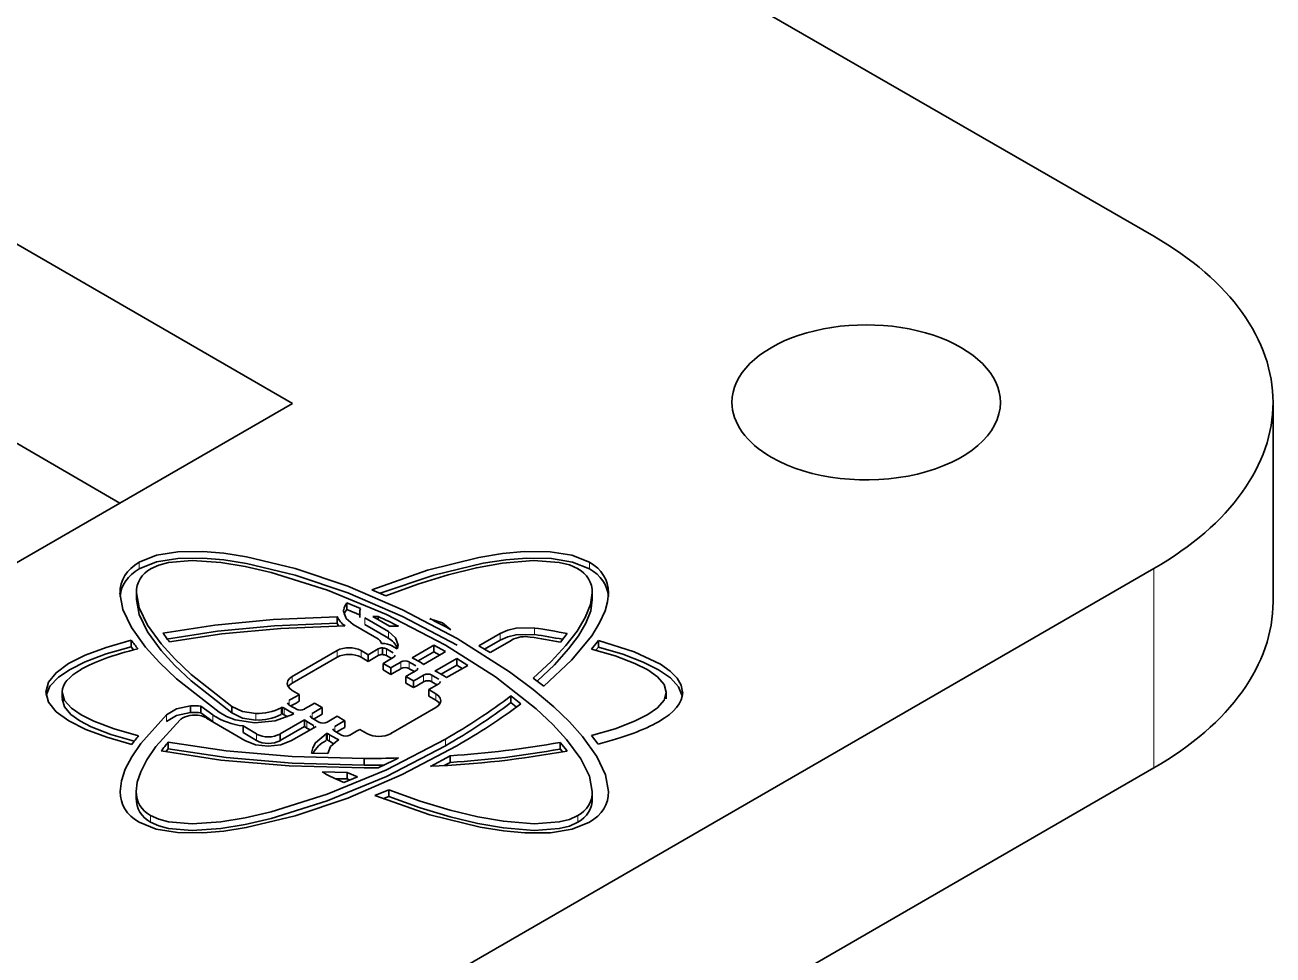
# Model space of a CAD drawing. Extents: x 241 to 1434, y 190 to 710.
# Drawn here: x 1038.46 to 1053.8, y 691.63 to 703.06 of the extents above; entities that cross this region are included whole.
import ezdxf

# ---------------------------------------------------------------- set-up
doc = ezdxf.new("R2010")
doc.units = 0

msp = doc.modelspace()

# ---------------------------------------------------------------- linework, layer by layer
at = {"color": 7, "lineweight": 35, "ltscale": 0.427424}
msp.add_line((1052.332, 700.464), (1037.526, 709.013), dxfattribs=at)
msp.add_line((1052.332, 700.464), (1037.526, 709.013), dxfattribs=at)
at = {"color": 7, "lineweight": 35, "ltscale": 0.224537}
msp.add_line((1041.747, 698.411), (1033.969, 702.901), dxfattribs=at)
msp.add_line((1041.747, 698.411), (1033.969, 702.901), dxfattribs=at)
at = {"color": 7, "lineweight": 35, "ltscale": 0.1633}
msp.add_line((1039.626, 697.186), (1033.969, 700.452), dxfattribs=at)
msp.add_line((1039.626, 697.186), (1033.969, 700.452), dxfattribs=at)
at = {"color": 7, "lineweight": 35}
for p, q in [((866.133, 597.02), (1041.747, 698.411)), ((866.133, 597.02), (1041.747, 698.411)), ((1052.332, 696.382), (851.253, 580.288)), ((1052.332, 696.382), (851.253, 580.288)), ((1052.332, 693.932), (851.253, 577.839)), ((1052.332, 693.932), (851.253, 577.839))]:
    msp.add_line(p, q, dxfattribs=at)
at = {"color": 7, "lineweight": 35, "ltscale": 0.061238}
msp.add_line((1053.797, 695.973), (1053.797, 698.423), dxfattribs=at)
msp.add_line((1053.797, 695.973), (1053.797, 698.423), dxfattribs=at)
at = {"color": 7, "lineweight": 13, "ltscale": 0.002042}
for p, q in [((1039.862, 696.459), (1039.862, 696.378)), ((1039.862, 696.459), (1039.862, 696.378)), ((1045.395, 696.459), (1045.395, 696.378)), ((1045.395, 696.459), (1045.395, 696.378)), ((1042.634, 695.775), (1042.634, 695.693)), ((1042.634, 695.775), (1042.634, 695.693)), ((1042.924, 695.607), (1042.924, 695.526)), ((1042.924, 695.607), (1042.924, 695.526)), ((1044.72, 695.651), (1044.72, 695.57)), ((1044.72, 695.651), (1044.72, 695.57)), ((1044.3, 695.584), (1044.3, 695.503)), ((1044.3, 695.584), (1044.3, 695.503)), ((1042.801, 695.394), (1042.801, 695.312)), ((1042.801, 695.394), (1042.801, 695.312)), ((1042.902, 695.394), (1042.902, 695.312)), ((1042.902, 695.394), (1042.902, 695.312)), ((1043.079, 695.233), (1043.079, 695.151)), ((1043.079, 695.233), (1043.079, 695.151)), ((1043.181, 695.233), (1043.181, 695.151)), ((1043.181, 695.233), (1043.181, 695.151)), ((1041.743, 695.055), (1041.743, 694.974)), ((1041.743, 695.055), (1041.743, 694.974)), ((1043.358, 695.072), (1043.358, 694.99)), ((1043.358, 695.072), (1043.358, 694.99)), ((1043.46, 695.072), (1043.46, 694.99)), ((1043.46, 695.072), (1043.46, 694.99)), ((1043.507, 694.844), (1043.507, 694.763)), ((1043.507, 694.844), (1043.507, 694.763)), ((1041.294, 694.602), (1041.294, 694.52)), ((1041.294, 694.602), (1041.294, 694.52)), ((1041.606, 694.671), (1041.606, 694.589)), ((1041.606, 694.671), (1041.606, 694.589)), ((1041.921, 694.503), (1041.921, 694.422)), ((1041.921, 694.503), (1041.921, 694.422)), ((1041.303, 694.35), (1041.303, 694.268)), ((1041.303, 694.35), (1041.303, 694.268)), ((1042.158, 694.35), (1042.158, 694.268)), ((1042.158, 694.35), (1042.158, 694.268)), ((1042.199, 694.34), (1042.199, 694.259)), ((1042.199, 694.34), (1042.199, 694.259)), ((1040.001, 693.347), (1040.001, 693.266)), ((1040.001, 693.347), (1040.001, 693.266))]:
    msp.add_line(p, q, dxfattribs=at)
at = {"color": 7, "lineweight": 13, "ltscale": 0.061238}
msp.add_line((1052.332, 693.932), (1052.332, 696.382), dxfattribs=at)
msp.add_line((1052.332, 693.932), (1052.332, 696.382), dxfattribs=at)
at = {"color": 7, "lineweight": 35, "ltscale": 0.002042}
for p, q in [((1039.828, 696.083), (1039.828, 696.001)), ((1039.828, 696.083), (1039.828, 696.001)), ((1045.431, 696.082), (1045.431, 696.001)), ((1045.431, 696.082), (1045.431, 696.001)), ((1042.295, 695.79), (1042.295, 695.709)), ((1042.295, 695.79), (1042.295, 695.709)), ((1042.574, 695.86), (1042.574, 695.778)), ((1042.574, 695.86), (1042.574, 695.778)), ((1039.764, 695.502), (1039.764, 695.42)), ((1039.764, 695.502), (1039.764, 695.42)), ((1043.485, 695.442), (1043.485, 695.36)), ((1043.485, 695.442), (1043.485, 695.36)), ((1045.506, 695.496), (1045.506, 695.415)), ((1045.506, 695.496), (1045.506, 695.415)), ((1042.677, 695.323), (1042.677, 695.241)), ((1042.677, 695.323), (1042.677, 695.241)), ((1042.862, 695.216), (1042.862, 695.135)), ((1042.862, 695.216), (1042.862, 695.135)), ((1042.956, 695.162), (1042.956, 695.08)), ((1042.956, 695.162), (1042.956, 695.08)), ((1043.764, 695.277), (1043.764, 695.195)), ((1043.764, 695.277), (1043.764, 695.195)), ((1043.141, 695.055), (1043.141, 694.974)), ((1043.141, 695.055), (1043.141, 694.974)), ((1043.235, 695.001), (1043.235, 694.919)), ((1043.235, 695.001), (1043.235, 694.919)), ((1038.917, 694.868), (1038.917, 694.786)), ((1038.917, 694.868), (1038.917, 694.786)), ((1041.83, 694.834), (1041.83, 694.752)), ((1041.83, 694.834), (1041.83, 694.752)), ((1043.42, 694.894), (1043.42, 694.813)), ((1043.42, 694.894), (1043.42, 694.813)), ((1046.34, 694.861), (1046.34, 694.78)), ((1046.34, 694.861), (1046.34, 694.78)), ((1040.494, 694.694), (1040.494, 694.612)), ((1040.494, 694.694), (1040.494, 694.612)), ((1040.999, 694.688), (1040.999, 694.607)), ((1040.999, 694.688), (1040.999, 694.607)), ((1041.62, 694.679), (1041.62, 694.597)), ((1041.62, 694.679), (1041.62, 694.597)), ((1044.43, 694.817), (1044.43, 694.735)), ((1044.43, 694.817), (1044.43, 694.735)), ((1041.895, 694.522), (1041.895, 694.441)), ((1041.895, 694.522), (1041.895, 694.441)), ((1041.138, 694.447), (1041.138, 694.365)), ((1041.138, 694.447), (1041.138, 694.365)), ((1042.388, 694.512), (1042.388, 694.43)), ((1042.388, 694.512), (1042.388, 694.43)), ((1040.219, 694.248), (1040.219, 694.167)), ((1040.219, 694.248), (1040.219, 694.167)), ((1041.595, 694.349), (1041.595, 694.267)), ((1041.595, 694.349), (1041.595, 694.267)), ((1042.174, 694.359), (1042.174, 694.277)), ((1042.174, 694.359), (1042.174, 694.277)), ((1042.419, 693.877), (1042.419, 693.796)), ((1042.419, 693.877), (1042.419, 693.796)), ((1039.825, 693.644), (1039.825, 693.563)), ((1039.825, 693.644), (1039.825, 693.563)), ((1042.931, 693.663), (1042.931, 693.581)), ((1042.931, 693.663), (1042.931, 693.581)), ((1045.431, 693.642), (1045.431, 693.56)), ((1045.431, 693.642), (1045.431, 693.56))]:
    msp.add_line(p, q, dxfattribs=at)
at = {"color": 7, "lineweight": 35, "ltscale": 0.004695}
for p, q in [((1042.721, 696.12), (1042.895, 696.048)), ((1042.721, 696.12), (1042.895, 696.048)), ((1042.931, 693.663), (1042.757, 693.592)), ((1042.931, 693.663), (1042.757, 693.592))]:
    msp.add_line(p, q, dxfattribs=at)
at = {"color": 7, "lineweight": 35, "ltscale": 0.004508}
msp.add_line((1042.582, 695.891), (1042.415, 695.96), dxfattribs=at)
msp.add_line((1042.582, 695.891), (1042.415, 695.96), dxfattribs=at)
at = {"color": 7, "lineweight": 35, "ltscale": 0.00204}
for p, q in [((1042.415, 695.96), (1042.415, 695.878)), ((1042.415, 695.96), (1042.415, 695.878)), ((1042.851, 695.407), (1042.851, 695.325)), ((1042.851, 695.407), (1042.851, 695.325)), ((1040.621, 694.692), (1040.621, 694.61)), ((1040.621, 694.692), (1040.621, 694.61)), ((1042.109, 694.673), (1042.109, 694.591)), ((1042.109, 694.673), (1042.109, 694.591)), ((1045.035, 694.246), (1045.035, 694.165)), ((1045.035, 694.246), (1045.035, 694.165)), ((1043.684, 694.081), (1043.684, 693.999)), ((1043.684, 694.081), (1043.684, 693.999)), ((1042.627, 694.048), (1042.627, 693.966)), ((1042.627, 694.048), (1042.627, 693.966))]:
    msp.add_line(p, q, dxfattribs=at)
at = {"color": 7, "lineweight": 35, "ltscale": 0.000443556}
msp.add_line((1042.375, 695.876), (1042.374, 695.858), dxfattribs=at)
msp.add_line((1042.375, 695.876), (1042.374, 695.858), dxfattribs=at)
at = {"color": 7, "lineweight": 35, "ltscale": 0.004509}
msp.add_line((1042.582, 695.809), (1042.415, 695.878), dxfattribs=at)
msp.add_line((1042.582, 695.809), (1042.415, 695.878), dxfattribs=at)
at = {"color": 7, "lineweight": 35, "ltscale": 0.000190954}
msp.add_line((1042.574, 695.86), (1042.574, 695.868), dxfattribs=at)
msp.add_line((1042.574, 695.86), (1042.574, 695.868), dxfattribs=at)
at = {"color": 7, "lineweight": 35, "ltscale": 0.008362}
for p, q in [((1042.924, 695.607), (1042.634, 695.775)), ((1042.924, 695.607), (1042.634, 695.775)), ((1042.493, 695.693), (1042.782, 695.526)), ((1042.493, 695.693), (1042.782, 695.526)), ((1042.924, 695.526), (1042.634, 695.693)), ((1042.924, 695.526), (1042.634, 695.693))]:
    msp.add_line(p, q, dxfattribs=at)
at = {"color": 7, "lineweight": 35, "ltscale": 0.001673}
msp.add_line((1042.801, 695.791), (1042.734, 695.792), dxfattribs=at)
msp.add_line((1042.801, 695.791), (1042.734, 695.792), dxfattribs=at)
at = {"color": 7, "lineweight": 35, "ltscale": 0.005906}
msp.add_line((1042.734, 695.792), (1042.938, 695.674), dxfattribs=at)
msp.add_line((1042.734, 695.792), (1042.938, 695.674), dxfattribs=at)
at = {"color": 7, "lineweight": 35, "ltscale": 0.000941467}
msp.add_line((1042.801, 695.791), (1042.801, 695.754), dxfattribs=at)
msp.add_line((1042.801, 695.791), (1042.801, 695.754), dxfattribs=at)
at = {"color": 7, "lineweight": 35, "ltscale": 0.00095161}
msp.add_line((1042.313, 695.675), (1042.295, 695.709), dxfattribs=at)
msp.add_line((1042.313, 695.675), (1042.295, 695.709), dxfattribs=at)
at = {"color": 7, "lineweight": 35, "ltscale": 0.002805}
msp.add_line((1042.938, 695.674), (1043.05, 695.672), dxfattribs=at)
msp.add_line((1042.938, 695.674), (1043.05, 695.672), dxfattribs=at)
at = {"color": 7, "lineweight": 35, "ltscale": 0.000271606}
msp.add_line((1042.84, 695.461), (1042.851, 695.461), dxfattribs=at)
msp.add_line((1042.84, 695.461), (1042.851, 695.461), dxfattribs=at)
at = {"color": 7, "lineweight": 35, "ltscale": 0.000707595}
for p, q in [((1043.485, 695.442), (1043.461, 695.426)), ((1043.485, 695.442), (1043.461, 695.426)), ((1043.485, 695.36), (1043.461, 695.345)), ((1043.485, 695.36), (1043.461, 695.345)), ((1043.603, 695.345), (1043.626, 695.361)), ((1043.603, 695.345), (1043.626, 695.361))]:
    msp.add_line(p, q, dxfattribs=at)
at = {"color": 7, "lineweight": 35, "ltscale": 0.004077}
msp.add_line((1043.626, 695.361), (1043.485, 695.442), dxfattribs=at)
msp.add_line((1043.626, 695.361), (1043.485, 695.442), dxfattribs=at)
at = {"color": 7, "lineweight": 35, "ltscale": 0.007577}
msp.add_line((1044.3, 695.584), (1044.037, 695.433), dxfattribs=at)
msp.add_line((1044.3, 695.584), (1044.037, 695.433), dxfattribs=at)
at = {"color": 7, "lineweight": 35, "ltscale": 0.005589}
msp.add_line((1044.3, 695.503), (1044.106, 695.391), dxfattribs=at)
msp.add_line((1044.3, 695.503), (1044.106, 695.391), dxfattribs=at)
at = {"color": 7, "lineweight": 35, "ltscale": 0.007683}
msp.add_line((1044.175, 695.349), (1044.441, 695.503), dxfattribs=at)
msp.add_line((1044.175, 695.349), (1044.441, 695.503), dxfattribs=at)
at = {"color": 7, "lineweight": 35, "ltscale": 0.003341}
for p, q in [((1045.038, 695.478), (1045.122, 695.582)), ((1045.038, 695.478), (1045.122, 695.582)), ((1045.419, 694.33), (1045.502, 694.225)), ((1045.419, 694.33), (1045.502, 694.225))]:
    msp.add_line(p, q, dxfattribs=at)
at = {"color": 7, "lineweight": 35, "ltscale": 0.003343}
msp.add_line((1045.506, 695.496), (1045.422, 695.392), dxfattribs=at)
msp.add_line((1045.506, 695.496), (1045.422, 695.392), dxfattribs=at)
at = {"color": 7, "lineweight": 35, "ltscale": 0.001206}
msp.add_line((1039.793, 695.381), (1039.764, 695.42), dxfattribs=at)
msp.add_line((1039.793, 695.381), (1039.764, 695.42), dxfattribs=at)
at = {"color": 7, "lineweight": 35, "ltscale": 0.015889}
for p, q in [((1042.294, 695.373), (1041.743, 695.055)), ((1042.294, 695.373), (1041.743, 695.055)), ((1042.294, 695.292), (1041.743, 694.974)), ((1042.294, 695.292), (1041.743, 694.974)), ((1042.956, 694.355), (1043.507, 694.673)), ((1042.956, 694.355), (1043.507, 694.673))]:
    msp.add_line(p, q, dxfattribs=at)
at = {"color": 7, "lineweight": 13, "ltscale": 0.00204}
for p, q in [((1042.294, 695.373), (1042.294, 695.292)), ((1042.294, 695.373), (1042.294, 695.292)), ((1042.591, 695.373), (1042.591, 695.292)), ((1042.591, 695.373), (1042.591, 695.292)), ((1040.197, 694.583), (1040.197, 694.501)), ((1040.197, 694.583), (1040.197, 694.501)), ((1040.769, 694.583), (1040.769, 694.501)), ((1040.769, 694.583), (1040.769, 694.501)), ((1041.642, 694.664), (1041.642, 694.583)), ((1041.642, 694.664), (1041.642, 694.583)), ((1043.626, 694.286), (1043.626, 694.204)), ((1043.626, 694.286), (1043.626, 694.204)), ((1045.254, 693.346), (1045.254, 693.265)), ((1045.254, 693.346), (1045.254, 693.265))]:
    msp.add_line(p, q, dxfattribs=at)
at = {"color": 7, "lineweight": 35, "ltscale": 0.002509}
for p, q in [((1042.677, 695.323), (1042.591, 695.373)), ((1042.677, 695.323), (1042.591, 695.373)), ((1041.743, 694.884), (1041.83, 694.834)), ((1041.743, 694.884), (1041.83, 694.834)), ((1043.507, 694.844), (1043.42, 694.894)), ((1043.507, 694.844), (1043.42, 694.894)), ((1043.507, 694.763), (1043.42, 694.813)), ((1043.507, 694.763), (1043.42, 694.813)), ((1042.573, 694.405), (1042.659, 694.355)), ((1042.573, 694.405), (1042.659, 694.355))]:
    msp.add_line(p, q, dxfattribs=at)
at = {"color": 7, "lineweight": 35, "ltscale": 0.00251}
msp.add_line((1042.677, 695.241), (1042.591, 695.292), dxfattribs=at)
msp.add_line((1042.677, 695.241), (1042.591, 695.292), dxfattribs=at)
at = {"color": 7, "lineweight": 35, "ltscale": 0.001149}
for p, q in [((1042.717, 695.346), (1042.677, 695.323)), ((1042.717, 695.346), (1042.677, 695.323)), ((1042.717, 695.264), (1042.677, 695.241)), ((1042.717, 695.264), (1042.677, 695.241)), ((1042.862, 695.216), (1042.902, 695.239)), ((1042.862, 695.216), (1042.902, 695.239)), ((1042.996, 695.103), (1042.956, 695.08)), ((1042.996, 695.103), (1042.956, 695.08)), ((1043.275, 695.024), (1043.235, 695.001)), ((1043.275, 695.024), (1043.235, 695.001)), ((1041.83, 694.834), (1041.79, 694.811)), ((1041.83, 694.834), (1041.79, 694.811)), ((1043.275, 694.942), (1043.235, 694.919)), ((1043.275, 694.942), (1043.235, 694.919)), ((1043.42, 694.894), (1043.46, 694.917)), ((1043.42, 694.894), (1043.46, 694.917)), ((1041.83, 694.752), (1041.79, 694.729)), ((1041.83, 694.752), (1041.79, 694.729)), ((1041.975, 694.704), (1042.015, 694.727)), ((1041.975, 694.704), (1042.015, 694.727)), ((1042.109, 694.673), (1042.069, 694.65)), ((1042.109, 694.673), (1042.069, 694.65)), ((1042.109, 694.591), (1042.069, 694.568)), ((1042.109, 694.591), (1042.069, 694.568)), ((1042.254, 694.543), (1042.294, 694.566)), ((1042.254, 694.543), (1042.294, 694.566))]:
    msp.add_line(p, q, dxfattribs=at)
at = {"color": 7, "lineweight": 35, "ltscale": 0.002404}
for p, q in [((1042.801, 695.394), (1042.717, 695.346)), ((1042.801, 695.394), (1042.717, 695.346)), ((1042.801, 695.312), (1042.717, 695.264)), ((1042.801, 695.312), (1042.717, 695.264)), ((1042.902, 695.239), (1042.985, 695.287)), ((1042.902, 695.239), (1042.985, 695.287)), ((1043.248, 695.27), (1043.331, 695.222)), ((1043.248, 695.27), (1043.331, 695.222)), ((1043.53, 695.109), (1043.614, 695.061)), ((1043.53, 695.109), (1043.614, 695.061)), ((1041.79, 694.811), (1041.707, 694.763)), ((1041.79, 694.811), (1041.707, 694.763)), ((1041.892, 694.656), (1041.975, 694.704)), ((1041.892, 694.656), (1041.975, 694.704)), ((1041.725, 694.616), (1041.642, 694.664)), ((1041.725, 694.616), (1041.642, 694.664)), ((1042.004, 694.455), (1041.921, 694.503)), ((1042.004, 694.455), (1041.921, 694.503)), ((1042.348, 694.489), (1042.265, 694.441)), ((1042.348, 694.489), (1042.265, 694.441)), ((1042.449, 694.334), (1042.533, 694.382)), ((1042.449, 694.334), (1042.533, 694.382)), ((1042.283, 694.292), (1042.199, 694.34)), ((1042.283, 694.292), (1042.199, 694.34))]:
    msp.add_line(p, q, dxfattribs=at)
at = {"color": 7, "lineweight": 35, "ltscale": 0.001202}
for p, q in [((1042.944, 695.37), (1042.902, 695.394)), ((1042.944, 695.37), (1042.902, 695.394)), ((1042.944, 695.288), (1042.902, 695.312)), ((1042.944, 695.288), (1042.902, 695.312)), ((1042.985, 695.346), (1042.944, 695.37)), ((1042.985, 695.346), (1042.944, 695.37)), ((1043.222, 695.209), (1043.181, 695.233)), ((1043.222, 695.209), (1043.181, 695.233)), ((1043.222, 695.127), (1043.181, 695.151)), ((1043.222, 695.127), (1043.181, 695.151)), ((1043.264, 695.185), (1043.222, 695.209)), ((1043.264, 695.185), (1043.222, 695.209)), ((1043.501, 695.048), (1043.46, 695.072)), ((1043.501, 695.048), (1043.46, 695.072)), ((1043.501, 694.966), (1043.46, 694.99)), ((1043.501, 694.966), (1043.46, 694.99)), ((1041.707, 694.704), (1041.749, 694.68)), ((1041.707, 694.704), (1041.749, 694.68)), ((1041.749, 694.68), (1041.79, 694.656)), ((1041.749, 694.68), (1041.79, 694.656)), ((1041.986, 694.543), (1042.027, 694.519)), ((1041.986, 694.543), (1042.027, 694.519)), ((1042.027, 694.519), (1042.069, 694.495)), ((1042.027, 694.519), (1042.069, 694.495)), ((1042.265, 694.382), (1042.306, 694.358)), ((1042.265, 694.382), (1042.306, 694.358)), ((1042.306, 694.358), (1042.348, 694.334)), ((1042.306, 694.358), (1042.348, 694.334))]:
    msp.add_line(p, q, dxfattribs=at)
at = {"color": 7, "lineweight": 35, "ltscale": 0.000624196}
msp.add_line((1042.965, 695.276), (1042.944, 695.288), dxfattribs=at)
msp.add_line((1042.965, 695.276), (1042.944, 695.288), dxfattribs=at)
at = {"color": 7, "lineweight": 35, "ltscale": 0.001881}
msp.add_line((1042.969, 695.433), (1043.034, 695.395), dxfattribs=at)
msp.add_line((1042.969, 695.433), (1043.034, 695.395), dxfattribs=at)
at = {"color": 7, "lineweight": 35, "ltscale": 0.007108}
for p, q in [((1043.461, 695.426), (1043.215, 695.284)), ((1043.461, 695.426), (1043.215, 695.284)), ((1043.356, 695.203), (1043.603, 695.345)), ((1043.356, 695.203), (1043.603, 695.345))]:
    msp.add_line(p, q, dxfattribs=at)
at = {"color": 7, "lineweight": 35, "ltscale": 0.004962}
msp.add_line((1043.461, 695.345), (1043.29, 695.246), dxfattribs=at)
msp.add_line((1043.461, 695.345), (1043.29, 695.246), dxfattribs=at)
at = {"color": 7, "lineweight": 35, "ltscale": 0.002089}
msp.add_line((1043.557, 695.319), (1043.485, 695.36), dxfattribs=at)
msp.add_line((1043.557, 695.319), (1043.485, 695.36), dxfattribs=at)
at = {"color": 7, "lineweight": 35, "ltscale": 0.004025}
msp.add_line((1044.037, 695.433), (1044.175, 695.349), dxfattribs=at)
msp.add_line((1044.037, 695.433), (1044.175, 695.349), dxfattribs=at)
at = {"color": 7, "lineweight": 35, "ltscale": 0.001178}
msp.add_line((1045.506, 695.415), (1045.476, 695.378), dxfattribs=at)
msp.add_line((1045.506, 695.415), (1045.476, 695.378), dxfattribs=at)
at = {"color": 7, "lineweight": 35, "ltscale": 0.002717}
for p, q in [((1042.956, 695.162), (1042.862, 695.216)), ((1042.956, 695.162), (1042.862, 695.216)), ((1042.956, 695.08), (1042.862, 695.135)), ((1042.956, 695.08), (1042.862, 695.135)), ((1043.235, 695.001), (1043.141, 695.055)), ((1043.235, 695.001), (1043.141, 695.055)), ((1043.235, 694.919), (1043.141, 694.974)), ((1043.235, 694.919), (1043.141, 694.974)), ((1042.015, 694.727), (1042.109, 694.673)), ((1042.015, 694.727), (1042.109, 694.673))]:
    msp.add_line(p, q, dxfattribs=at)
at = {"color": 7, "lineweight": 35, "ltscale": 0.001148}
for p, q in [((1042.996, 695.185), (1042.956, 695.162)), ((1042.996, 695.185), (1042.956, 695.162)), ((1043.141, 695.055), (1043.181, 695.078)), ((1043.141, 695.055), (1043.181, 695.078))]:
    msp.add_line(p, q, dxfattribs=at)
at = {"color": 7, "lineweight": 35, "ltscale": 0.002406}
for p, q in [((1043.079, 695.233), (1042.996, 695.185)), ((1043.079, 695.233), (1042.996, 695.185)), ((1043.079, 695.151), (1042.996, 695.103)), ((1043.079, 695.151), (1042.996, 695.103)), ((1043.181, 695.078), (1043.264, 695.126)), ((1043.181, 695.078), (1043.264, 695.126)), ((1043.358, 695.072), (1043.275, 695.024)), ((1043.358, 695.072), (1043.275, 695.024)), ((1043.358, 694.99), (1043.275, 694.942)), ((1043.358, 694.99), (1043.275, 694.942)), ((1043.46, 694.917), (1043.543, 694.965)), ((1043.46, 694.917), (1043.543, 694.965))]:
    msp.add_line(p, q, dxfattribs=at)
at = {"color": 7, "lineweight": 35, "ltscale": 0.000892707}
msp.add_line((1043.215, 695.284), (1043.248, 695.27), dxfattribs=at)
msp.add_line((1043.215, 695.284), (1043.248, 695.27), dxfattribs=at)
at = {"color": 7, "lineweight": 35, "ltscale": 0.00078981}
for p, q in [((1043.331, 695.222), (1043.356, 695.203)), ((1043.331, 695.222), (1043.356, 695.203)), ((1043.614, 695.061), (1043.639, 695.042)), ((1043.614, 695.061), (1043.639, 695.042)), ((1041.921, 694.503), (1041.895, 694.522)), ((1041.921, 694.503), (1041.895, 694.522)), ((1041.921, 694.422), (1041.895, 694.441)), ((1041.921, 694.422), (1041.895, 694.441)), ((1042.199, 694.34), (1042.174, 694.359)), ((1042.199, 694.34), (1042.174, 694.359)), ((1042.199, 694.259), (1042.174, 694.277)), ((1042.199, 694.259), (1042.174, 694.277))]:
    msp.add_line(p, q, dxfattribs=at)
at = {"color": 7, "lineweight": 35, "ltscale": 0.007735}
msp.add_line((1043.764, 695.277), (1043.496, 695.122), dxfattribs=at)
msp.add_line((1043.764, 695.277), (1043.496, 695.122), dxfattribs=at)
at = {"color": 7, "lineweight": 35, "ltscale": 0.005537}
msp.add_line((1043.764, 695.195), (1043.572, 695.085), dxfattribs=at)
msp.add_line((1043.764, 695.195), (1043.572, 695.085), dxfattribs=at)
at = {"color": 7, "lineweight": 35, "ltscale": 0.007527}
msp.add_line((1043.639, 695.042), (1043.9, 695.192), dxfattribs=at)
msp.add_line((1043.639, 695.042), (1043.9, 695.192), dxfattribs=at)
at = {"color": 7, "lineweight": 35, "ltscale": 0.004003}
msp.add_line((1043.9, 695.192), (1043.764, 695.277), dxfattribs=at)
msp.add_line((1043.9, 695.192), (1043.764, 695.277), dxfattribs=at)
at = {"color": 7, "lineweight": 35, "ltscale": 0.002018}
msp.add_line((1043.833, 695.153), (1043.764, 695.195), dxfattribs=at)
msp.add_line((1043.833, 695.153), (1043.764, 695.195), dxfattribs=at)
at = {"color": 7, "lineweight": 35, "ltscale": 0.000626079}
msp.add_line((1043.244, 695.115), (1043.222, 695.127), dxfattribs=at)
msp.add_line((1043.244, 695.115), (1043.222, 695.127), dxfattribs=at)
at = {"color": 7, "lineweight": 35, "ltscale": 0.001204}
msp.add_line((1043.543, 695.024), (1043.501, 695.048), dxfattribs=at)
msp.add_line((1043.543, 695.024), (1043.501, 695.048), dxfattribs=at)
at = {"color": 7, "lineweight": 35, "ltscale": 0.004081}
msp.add_line((1044.703, 695.035), (1044.834, 694.937), dxfattribs=at)
msp.add_line((1044.703, 695.035), (1044.834, 694.937), dxfattribs=at)
at = {"color": 7, "lineweight": 35, "ltscale": 0.000151093}
msp.add_line((1038.917, 694.862), (1038.917, 694.868), dxfattribs=at)
msp.add_line((1038.917, 694.862), (1038.917, 694.868), dxfattribs=at)
at = {"color": 7, "lineweight": 35, "ltscale": 0.000626839}
msp.add_line((1043.523, 694.954), (1043.501, 694.966), dxfattribs=at)
msp.add_line((1043.523, 694.954), (1043.501, 694.966), dxfattribs=at)
at = {"color": 7, "lineweight": 35, "ltscale": 0.004602}
for p, q in [((1040.769, 694.583), (1040.621, 694.692)), ((1040.769, 694.583), (1040.621, 694.692)), ((1040.769, 694.501), (1040.621, 694.61)), ((1040.769, 694.501), (1040.621, 694.61))]:
    msp.add_line(p, q, dxfattribs=at)
at = {"color": 7, "lineweight": 35, "ltscale": 0.000419028}
msp.add_line((1041.62, 694.679), (1041.606, 694.671), dxfattribs=at)
msp.add_line((1041.62, 694.679), (1041.606, 694.671), dxfattribs=at)
at = {"color": 7, "lineweight": 35, "ltscale": 0.000655126}
msp.add_line((1041.642, 694.664), (1041.62, 694.679), dxfattribs=at)
msp.add_line((1041.642, 694.664), (1041.62, 694.679), dxfattribs=at)
at = {"color": 7, "lineweight": 13, "ltscale": 0.001463}
for p, q in [((1041.707, 694.763), (1041.707, 694.704)), ((1041.707, 694.763), (1041.707, 694.704)), ((1041.986, 694.602), (1041.986, 694.543)), ((1041.986, 694.602), (1041.986, 694.543)), ((1042.265, 694.441), (1042.265, 694.382)), ((1042.265, 694.441), (1042.265, 694.382))]:
    msp.add_line(p, q, dxfattribs=at)
at = {"color": 7, "lineweight": 35, "ltscale": 0.001825}
for p, q in [((1041.79, 694.729), (1041.727, 694.693)), ((1041.79, 694.729), (1041.727, 694.693)), ((1042.348, 694.407), (1042.285, 694.371)), ((1042.348, 694.407), (1042.285, 694.371))]:
    msp.add_line(p, q, dxfattribs=at)
at = {"color": 7, "lineweight": 35, "ltscale": 0.00392}
msp.add_line((1044.551, 694.718), (1044.43, 694.817), dxfattribs=at)
msp.add_line((1044.551, 694.718), (1044.43, 694.817), dxfattribs=at)
at = {"color": 7, "lineweight": 35, "ltscale": 0.002231}
msp.add_line((1044.499, 694.679), (1044.43, 694.735), dxfattribs=at)
msp.add_line((1044.499, 694.679), (1044.43, 694.735), dxfattribs=at)
at = {"color": 7, "lineweight": 35, "ltscale": 0.013694}
msp.add_line((1040.689, 694.545), (1041.162, 694.268), dxfattribs=at)
msp.add_line((1040.689, 694.545), (1041.162, 694.268), dxfattribs=at)
at = {"color": 7, "lineweight": 35, "ltscale": 0.008676}
for p, q in [((1041.895, 694.522), (1041.595, 694.349)), ((1041.895, 694.522), (1041.595, 694.349)), ((1041.895, 694.441), (1041.595, 694.267)), ((1041.895, 694.441), (1041.595, 694.267)), ((1041.736, 694.267), (1042.036, 694.441)), ((1041.736, 694.267), (1042.036, 694.441))]:
    msp.add_line(p, q, dxfattribs=at)
at = {"color": 7, "lineweight": 35, "ltscale": 0.000654275}
msp.add_line((1041.642, 694.583), (1041.62, 694.597), dxfattribs=at)
msp.add_line((1041.642, 694.583), (1041.62, 694.597), dxfattribs=at)
at = {"color": 7, "lineweight": 35, "ltscale": 0.001195}
msp.add_line((1041.683, 694.559), (1041.642, 694.583), dxfattribs=at)
msp.add_line((1041.683, 694.559), (1041.642, 694.583), dxfattribs=at)
at = {"color": 7, "lineweight": 35, "ltscale": 0.000524257}
msp.add_line((1041.745, 694.59), (1041.763, 694.601), dxfattribs=at)
msp.add_line((1041.745, 694.59), (1041.763, 694.601), dxfattribs=at)
at = {"color": 7, "lineweight": 35, "ltscale": 0.002403}
for p, q in [((1042.069, 694.65), (1041.986, 694.602)), ((1042.069, 694.65), (1041.986, 694.602)), ((1042.171, 694.495), (1042.254, 694.543)), ((1042.171, 694.495), (1042.254, 694.543))]:
    msp.add_line(p, q, dxfattribs=at)
at = {"color": 7, "lineweight": 35, "ltscale": 0.001826}
msp.add_line((1042.069, 694.568), (1042.006, 694.532), dxfattribs=at)
msp.add_line((1042.069, 694.568), (1042.006, 694.532), dxfattribs=at)
at = {"color": 7, "lineweight": 35, "ltscale": 0.002719}
msp.add_line((1042.294, 694.566), (1042.388, 694.512), dxfattribs=at)
msp.add_line((1042.294, 694.566), (1042.388, 694.512), dxfattribs=at)
at = {"color": 7, "lineweight": 35, "ltscale": 0.004783}
for p, q in [((1041.303, 694.35), (1041.138, 694.447)), ((1041.303, 694.35), (1041.138, 694.447)), ((1041.303, 694.268), (1041.138, 694.365)), ((1041.303, 694.268), (1041.138, 694.365))]:
    msp.add_line(p, q, dxfattribs=at)
at = {"color": 7, "lineweight": 35, "ltscale": 0.001198}
for p, q in [((1041.962, 694.398), (1041.921, 694.422)), ((1041.962, 694.398), (1041.921, 694.422)), ((1040.219, 694.167), (1040.188, 694.13)), ((1040.219, 694.167), (1040.188, 694.13))]:
    msp.add_line(p, q, dxfattribs=at)
at = {"color": 7, "lineweight": 13, "ltscale": 0.000836182}
msp.add_line((1042.004, 694.455), (1042.004, 694.422), dxfattribs=at)
msp.add_line((1042.004, 694.455), (1042.004, 694.422), dxfattribs=at)
at = {"color": 7, "lineweight": 35, "ltscale": 0.001152}
for p, q in [((1042.388, 694.512), (1042.348, 694.489)), ((1042.388, 694.512), (1042.348, 694.489)), ((1042.388, 694.43), (1042.348, 694.407)), ((1042.388, 694.43), (1042.348, 694.407)), ((1042.533, 694.382), (1042.573, 694.405)), ((1042.533, 694.382), (1042.573, 694.405))]:
    msp.add_line(p, q, dxfattribs=at)
at = {"color": 7, "lineweight": 35, "ltscale": 0.000468999}
for p, q in [((1042.174, 694.359), (1042.158, 694.35)), ((1042.174, 694.359), (1042.158, 694.35)), ((1042.299, 694.268), (1042.315, 694.278)), ((1042.299, 694.268), (1042.315, 694.278))]:
    msp.add_line(p, q, dxfattribs=at)
at = {"color": 7, "lineweight": 35, "ltscale": 0.001371}
msp.add_line((1042.247, 694.231), (1042.199, 694.259), dxfattribs=at)
msp.add_line((1042.247, 694.231), (1042.199, 694.259), dxfattribs=at)
at = {"color": 7, "lineweight": 35, "ltscale": 0.000893331}
msp.add_line((1042.315, 694.278), (1042.283, 694.292), dxfattribs=at)
msp.add_line((1042.315, 694.278), (1042.283, 694.292), dxfattribs=at)
at = {"color": 7, "lineweight": 35, "ltscale": 0.003389}
msp.add_line((1045.12, 694.141), (1045.035, 694.246), dxfattribs=at)
msp.add_line((1045.12, 694.141), (1045.035, 694.246), dxfattribs=at)
at = {"color": 7, "lineweight": 35, "ltscale": 0.004983}
msp.add_line((1041.98, 694.113), (1042.18, 694.107), dxfattribs=at)
msp.add_line((1041.98, 694.113), (1042.18, 694.107), dxfattribs=at)
at = {"color": 7, "lineweight": 35, "ltscale": 0.006878}
msp.add_line((1043.684, 694.081), (1043.442, 693.951), dxfattribs=at)
msp.add_line((1043.684, 694.081), (1043.442, 693.951), dxfattribs=at)
at = {"color": 7, "lineweight": 35, "ltscale": 0.001119}
msp.add_line((1045.063, 694.13), (1045.035, 694.165), dxfattribs=at)
msp.add_line((1045.063, 694.13), (1045.035, 694.165), dxfattribs=at)
at = {"color": 7, "lineweight": 35, "ltscale": 0.006125}
msp.add_line((1042.872, 693.967), (1042.627, 693.966), dxfattribs=at)
msp.add_line((1042.872, 693.967), (1042.627, 693.966), dxfattribs=at)
at = {"color": 7, "lineweight": 35, "ltscale": 0.0043}
msp.add_line((1042.627, 693.933), (1042.799, 693.934), dxfattribs=at)
msp.add_line((1042.627, 693.933), (1042.799, 693.934), dxfattribs=at)
at = {"color": 7, "lineweight": 35, "ltscale": 0.002081}
msp.add_line((1043.684, 693.999), (1043.611, 693.96), dxfattribs=at)
msp.add_line((1043.684, 693.999), (1043.611, 693.96), dxfattribs=at)
at = {"color": 7, "lineweight": 35, "ltscale": 0.007653}
msp.add_line((1042.419, 693.877), (1042.113, 693.885), dxfattribs=at)
msp.add_line((1042.419, 693.877), (1042.113, 693.885), dxfattribs=at)
at = {"color": 7, "lineweight": 35, "ltscale": 0.004726}
msp.add_line((1042.205, 693.829), (1042.377, 693.751), dxfattribs=at)
msp.add_line((1042.205, 693.829), (1042.377, 693.751), dxfattribs=at)
at = {"color": 7, "lineweight": 35, "ltscale": 0.00373}
msp.add_line((1042.419, 693.796), (1042.269, 693.799), dxfattribs=at)
msp.add_line((1042.419, 693.796), (1042.269, 693.799), dxfattribs=at)
at = {"color": 7, "lineweight": 35, "ltscale": 0.004558}
msp.add_line((1042.377, 693.751), (1042.545, 693.821), dxfattribs=at)
msp.add_line((1042.377, 693.751), (1042.545, 693.821), dxfattribs=at)
at = {"color": 7, "lineweight": 35, "ltscale": 0.003468}
msp.add_line((1042.545, 693.821), (1042.419, 693.877), dxfattribs=at)
msp.add_line((1042.545, 693.821), (1042.419, 693.877), dxfattribs=at)
at = {"color": 7, "lineweight": 35, "ltscale": 0.000901071}
msp.add_line((1042.452, 693.781), (1042.419, 693.796), dxfattribs=at)
msp.add_line((1042.452, 693.781), (1042.419, 693.796), dxfattribs=at)
at = {"color": 7, "lineweight": 35, "ltscale": 0.00197}
msp.add_line((1042.931, 693.581), (1042.858, 693.551), dxfattribs=at)
msp.add_line((1042.931, 693.581), (1042.858, 693.551), dxfattribs=at)
at = {"color": 7, "lineweight": 35}
for points in [[(1043.771, 695.521), (1043.098, 695.874), (1042.428, 696.163), (1041.781, 696.382), (1041.179, 696.527), (1040.902, 696.569), (1040.644, 696.591), (1040.336, 696.587), (1040.073, 696.544), (1039.862, 696.459)], [(1043.771, 695.521), (1043.098, 695.874), (1042.428, 696.163), (1041.781, 696.382), (1041.179, 696.527), (1040.902, 696.569), (1040.644, 696.591), (1040.336, 696.587), (1040.073, 696.544), (1039.862, 696.459)], [(1045.395, 696.459), (1045.181, 696.544), (1044.911, 696.587), (1044.593, 696.589), (1044.326, 696.565), (1044.038, 696.518), (1043.407, 696.361), (1042.721, 696.12)], [(1045.395, 696.459), (1045.181, 696.544), (1044.911, 696.587), (1044.593, 696.589), (1044.326, 696.565), (1044.038, 696.518), (1043.407, 696.361), (1042.721, 696.12)], [(1043.771, 695.44), (1043.098, 695.793), (1042.428, 696.081), (1041.781, 696.3), (1041.179, 696.445), (1040.902, 696.487), (1040.644, 696.509), (1040.336, 696.505), (1040.073, 696.462), (1039.862, 696.378)], [(1043.771, 695.44), (1043.098, 695.793), (1042.428, 696.081), (1041.781, 696.3), (1041.179, 696.445), (1040.902, 696.487), (1040.644, 696.509), (1040.336, 696.505), (1040.073, 696.462), (1039.862, 696.378)], [(1040.003, 696.378), (1040.104, 696.423), (1040.223, 696.455), (1040.515, 696.48), (1040.867, 696.456), (1041.165, 696.407), (1041.485, 696.334), (1042.176, 696.117), (1042.903, 695.815), (1043.628, 695.439)], [(1040.003, 696.378), (1040.104, 696.423), (1040.223, 696.455), (1040.515, 696.48), (1040.867, 696.456), (1041.165, 696.407), (1041.485, 696.334), (1042.176, 696.117), (1042.903, 695.815), (1043.628, 695.439)], [(1045.395, 696.378), (1045.188, 696.46), (1044.929, 696.504), (1044.623, 696.509), (1044.366, 696.488), (1044.089, 696.446), (1043.483, 696.302), (1042.823, 696.078)], [(1045.395, 696.378), (1045.188, 696.46), (1044.929, 696.504), (1044.623, 696.509), (1044.366, 696.488), (1044.089, 696.446), (1043.483, 696.302), (1042.823, 696.078)], [(1042.895, 696.048), (1043.286, 696.191), (1043.66, 696.305), (1044.007, 696.391), (1044.328, 696.449), (1044.709, 696.481), (1045.022, 696.457), (1045.149, 696.425), (1045.255, 696.377)], [(1042.895, 696.048), (1043.286, 696.191), (1043.66, 696.305), (1044.007, 696.391), (1044.328, 696.449), (1044.709, 696.481), (1045.022, 696.457), (1045.149, 696.425), (1045.255, 696.377)], [(1039.626, 696.079), (1039.662, 695.88), (1039.767, 695.657), (1039.939, 695.416), (1040.112, 695.225), (1040.321, 695.027), (1040.843, 694.615)], [(1039.626, 696.079), (1039.662, 695.88), (1039.767, 695.657), (1039.939, 695.416), (1040.112, 695.225), (1040.321, 695.027), (1040.843, 694.615)], [(1040.999, 694.688), (1040.501, 695.081), (1040.3, 695.272), (1040.133, 695.455), (1039.965, 695.686), (1039.863, 695.897), (1039.828, 696.083)], [(1040.999, 694.688), (1040.501, 695.081), (1040.3, 695.272), (1040.133, 695.455), (1039.965, 695.686), (1039.863, 695.897), (1039.828, 696.083)], [(1045.431, 696.082), (1045.409, 695.939), (1045.345, 695.78), (1045.244, 695.613), (1045.107, 695.435), (1044.924, 695.239), (1044.703, 695.035)], [(1045.431, 696.082), (1045.409, 695.939), (1045.345, 695.78), (1045.244, 695.613), (1045.107, 695.435), (1044.924, 695.239), (1044.703, 695.035)], [(1044.834, 694.937), (1045.174, 695.255), (1045.423, 695.556), (1045.521, 695.713), (1045.588, 695.862), (1045.619, 695.974), (1045.63, 696.08)], [(1044.834, 694.937), (1045.174, 695.255), (1045.423, 695.556), (1045.521, 695.713), (1045.588, 695.862), (1045.619, 695.974), (1045.63, 696.08)], [(1040.999, 694.607), (1040.501, 695), (1040.3, 695.19), (1040.133, 695.374), (1039.965, 695.605), (1039.863, 695.815), (1039.828, 696.001)], [(1040.999, 694.607), (1040.501, 695), (1040.3, 695.19), (1040.133, 695.374), (1039.965, 695.605), (1039.863, 695.815), (1039.828, 696.001)], [(1045.431, 696.001), (1045.411, 695.863), (1045.351, 695.711), (1045.261, 695.556), (1045.14, 695.393), (1044.965, 695.199), (1044.754, 694.998)], [(1045.431, 696.001), (1045.411, 695.863), (1045.351, 695.711), (1045.261, 695.556), (1045.14, 695.393), (1044.965, 695.199), (1044.754, 694.998)], [(1042.295, 695.79), (1041.508, 695.756), (1040.79, 695.687), (1040.154, 695.588)], [(1042.295, 695.79), (1041.508, 695.756), (1040.79, 695.687), (1040.154, 695.588)], [(1042.374, 695.858), (1042.405, 695.769), (1042.493, 695.693)], [(1042.374, 695.858), (1042.405, 695.769), (1042.493, 695.693)], [(1043.693, 695.629), (1043.588, 695.713), (1043.436, 695.765)], [(1043.693, 695.629), (1043.588, 695.713), (1043.436, 695.765)], [(1042.295, 695.709), (1041.527, 695.676), (1040.824, 695.61), (1040.198, 695.515)], [(1042.295, 695.709), (1041.527, 695.676), (1040.824, 695.61), (1040.198, 695.515)], [(1040.235, 695.481), (1040.878, 695.579), (1041.603, 695.645), (1042.391, 695.676)], [(1040.235, 695.481), (1040.878, 695.579), (1041.603, 695.645), (1042.391, 695.676)], [(1043.043, 695.442), (1043.013, 695.53), (1042.924, 695.607)], [(1043.043, 695.442), (1043.013, 695.53), (1042.924, 695.607)], [(1044.72, 695.651), (1044.495, 695.65), (1044.391, 695.625), (1044.3, 695.584)], [(1044.72, 695.651), (1044.495, 695.65), (1044.391, 695.625), (1044.3, 695.584)], [(1039.764, 695.502), (1039.457, 695.413), (1039.198, 695.316), (1038.993, 695.213), (1038.841, 695.102), (1038.746, 694.985), (1038.714, 694.862)], [(1039.764, 695.502), (1039.457, 695.413), (1039.198, 695.316), (1038.993, 695.213), (1038.841, 695.102), (1038.746, 694.985), (1038.714, 694.862)], [(1043.628, 695.439), (1044.241, 695.049), (1044.741, 694.656), (1044.945, 694.464), (1045.115, 694.279), (1045.288, 694.045), (1045.395, 693.831), (1045.431, 693.642)], [(1043.628, 695.439), (1044.241, 695.049), (1044.741, 694.656), (1044.945, 694.464), (1045.115, 694.279), (1045.288, 694.045), (1045.395, 693.831), (1045.431, 693.642)], [(1045.631, 693.644), (1045.594, 693.847), (1045.487, 694.073), (1045.312, 694.317), (1045.151, 694.496), (1044.959, 694.681), (1044.704, 694.896), (1044.412, 695.113), (1043.771, 695.521)], [(1045.631, 693.644), (1045.594, 693.847), (1045.487, 694.073), (1045.312, 694.317), (1045.151, 694.496), (1044.959, 694.681), (1044.704, 694.896), (1044.412, 695.113), (1043.771, 695.521)], [(1044.72, 695.57), (1044.495, 695.568), (1044.391, 695.543), (1044.3, 695.503)], [(1044.72, 695.57), (1044.495, 695.568), (1044.391, 695.543), (1044.3, 695.503)], [(1046.541, 694.861), (1046.524, 694.948), (1046.474, 695.034), (1046.388, 695.122), (1046.269, 695.207), (1045.944, 695.36), (1045.506, 695.496)], [(1046.541, 694.861), (1046.524, 694.948), (1046.474, 695.034), (1046.388, 695.122), (1046.269, 695.207), (1045.944, 695.36), (1045.506, 695.496)], [(1039.764, 695.42), (1039.457, 695.332), (1039.198, 695.234), (1039.012, 695.143), (1038.869, 695.045), (1038.766, 694.936), (1038.718, 694.821)], [(1039.764, 695.42), (1039.457, 695.332), (1039.198, 695.234), (1039.012, 695.143), (1038.869, 695.045), (1038.766, 694.936), (1038.718, 694.821)], [(1045.422, 695.392), (1045.713, 695.307), (1045.953, 695.216), (1046.112, 695.135), (1046.231, 695.051), (1046.313, 694.957), (1046.34, 694.861)], [(1045.422, 695.392), (1045.713, 695.307), (1045.953, 695.216), (1046.112, 695.135), (1046.231, 695.051), (1046.313, 694.957), (1046.34, 694.861)], [(1046.537, 694.818), (1046.49, 694.93), (1046.39, 695.039), (1046.246, 695.138), (1046.057, 695.233), (1045.805, 695.328), (1045.506, 695.415)], [(1046.537, 694.818), (1046.49, 694.93), (1046.39, 695.039), (1046.246, 695.138), (1046.057, 695.233), (1045.805, 695.328), (1045.506, 695.415)], [(1041.743, 695.055), (1041.709, 695.03), (1041.689, 695), (1041.682, 694.97)], [(1041.743, 695.055), (1041.709, 695.03), (1041.689, 695), (1041.682, 694.97)], [(1038.714, 694.862), (1038.747, 694.739), (1038.842, 694.621), (1038.996, 694.509), (1039.205, 694.405), (1039.465, 694.308), (1039.771, 694.22)], [(1038.714, 694.862), (1038.747, 694.739), (1038.842, 694.621), (1038.996, 694.509), (1039.205, 694.405), (1039.465, 694.308), (1039.771, 694.22)], [(1039.855, 694.327), (1039.555, 694.412), (1039.306, 694.505), (1039.15, 694.583), (1039.031, 694.665), (1038.946, 694.762), (1038.917, 694.862)], [(1039.855, 694.327), (1039.555, 694.412), (1039.306, 694.505), (1039.15, 694.583), (1039.031, 694.665), (1038.946, 694.762), (1038.917, 694.862)], [(1041.682, 694.97), (1041.689, 694.939), (1041.709, 694.91), (1041.743, 694.884)], [(1041.682, 694.97), (1041.689, 694.939), (1041.709, 694.91), (1041.743, 694.884)], [(1043.568, 694.758), (1043.561, 694.789), (1043.541, 694.818), (1043.507, 694.844)], [(1043.568, 694.758), (1043.561, 694.789), (1043.541, 694.818), (1043.507, 694.844)], [(1046.34, 694.861), (1046.313, 694.766), (1046.232, 694.672), (1046.112, 694.587), (1045.951, 694.506), (1045.711, 694.414), (1045.419, 694.33)], [(1046.34, 694.861), (1046.313, 694.766), (1046.232, 694.672), (1046.112, 694.587), (1045.951, 694.506), (1045.711, 694.414), (1045.419, 694.33)], [(1039.8, 694.259), (1039.512, 694.344), (1039.274, 694.437), (1039.132, 694.512), (1039.024, 694.589), (1038.944, 694.683), (1038.917, 694.78)], [(1039.8, 694.259), (1039.512, 694.344), (1039.274, 694.437), (1039.132, 694.512), (1039.024, 694.589), (1038.944, 694.683), (1038.917, 694.78)], [(1040.494, 694.694), (1040.322, 694.658), (1040.197, 694.583)], [(1040.494, 694.694), (1040.322, 694.658), (1040.197, 694.583)], [(1041.294, 694.602), (1041.13, 694.627), (1040.999, 694.688)], [(1041.294, 694.602), (1041.13, 694.627), (1040.999, 694.688)], [(1043.507, 694.673), (1043.541, 694.698), (1043.561, 694.728), (1043.568, 694.758)], [(1043.507, 694.673), (1043.541, 694.698), (1043.561, 694.728), (1043.568, 694.758)], [(1040.197, 694.583), (1039.882, 694.233), (1039.771, 694.07), (1039.691, 693.916), (1039.644, 693.773), (1039.628, 693.643)], [(1040.197, 694.583), (1039.882, 694.233), (1039.771, 694.07), (1039.691, 693.916), (1039.644, 693.773), (1039.628, 693.643)], [(1039.825, 693.644), (1039.839, 693.758), (1039.881, 693.884), (1039.958, 694.033), (1040.068, 694.194), (1040.367, 694.524)], [(1039.825, 693.644), (1039.839, 693.758), (1039.881, 693.884), (1039.958, 694.033), (1040.068, 694.194), (1040.367, 694.524)], [(1040.494, 694.612), (1040.322, 694.576), (1040.197, 694.501)], [(1040.494, 694.612), (1040.322, 694.576), (1040.197, 694.501)], [(1040.843, 694.615), (1040.934, 694.563), (1041.04, 694.524), (1041.283, 694.487)], [(1040.843, 694.615), (1040.934, 694.563), (1041.04, 694.524), (1041.283, 694.487)], [(1041.294, 694.52), (1041.13, 694.545), (1040.999, 694.607)], [(1041.294, 694.52), (1041.13, 694.545), (1040.999, 694.607)], [(1041.283, 694.487), (1041.532, 694.51), (1041.745, 694.59)], [(1041.283, 694.487), (1041.532, 694.51), (1041.745, 694.59)], [(1043.626, 694.286), (1042.901, 693.909), (1042.174, 693.608), (1041.483, 693.391), (1041.163, 693.318), (1040.866, 693.269), (1040.513, 693.245), (1040.221, 693.27), (1040.102, 693.302), (1040.001, 693.347)], [(1043.626, 694.286), (1042.901, 693.909), (1042.174, 693.608), (1041.483, 693.391), (1041.163, 693.318), (1040.866, 693.269), (1040.513, 693.245), (1040.221, 693.27), (1040.102, 693.302), (1040.001, 693.347)], [(1042.627, 694.048), (1041.744, 694.072), (1040.932, 694.141), (1040.219, 694.248)], [(1042.627, 694.048), (1041.744, 694.072), (1040.932, 694.141), (1040.219, 694.248)], [(1041.162, 694.268), (1041.293, 694.217), (1041.448, 694.199), (1041.604, 694.217), (1041.736, 694.267)], [(1041.162, 694.268), (1041.293, 694.217), (1041.448, 694.199), (1041.604, 694.217), (1041.736, 694.267)], [(1042.158, 694.35), (1042.03, 694.241), (1041.995, 694.179), (1041.98, 694.113)], [(1042.158, 694.35), (1042.03, 694.241), (1041.995, 694.179), (1041.98, 694.113)], [(1042.18, 694.107), (1042.213, 694.194), (1042.299, 694.268)], [(1042.18, 694.107), (1042.213, 694.194), (1042.299, 694.268)], [(1039.86, 693.266), (1040.071, 693.181), (1040.334, 693.138), (1040.643, 693.134), (1040.901, 693.156), (1041.178, 693.198), (1041.779, 693.343), (1042.426, 693.562), (1043.096, 693.851), (1043.767, 694.204)], [(1039.86, 693.266), (1040.071, 693.181), (1040.334, 693.138), (1040.643, 693.134), (1040.901, 693.156), (1041.178, 693.198), (1041.779, 693.343), (1042.426, 693.562), (1043.096, 693.851), (1043.767, 694.204)], [(1043.626, 694.204), (1042.901, 693.828), (1042.174, 693.526), (1041.483, 693.31), (1041.163, 693.236), (1040.866, 693.188), (1040.513, 693.163), (1040.221, 693.188), (1040.102, 693.22), (1040.001, 693.266)], [(1043.626, 694.204), (1042.901, 693.828), (1042.174, 693.526), (1041.483, 693.31), (1041.163, 693.236), (1040.866, 693.188), (1040.513, 693.163), (1040.221, 693.188), (1040.102, 693.22), (1040.001, 693.266)], [(1040.134, 694.141), (1040.866, 694.029), (1041.705, 693.958), (1042.627, 693.933)], [(1040.134, 694.141), (1040.866, 694.029), (1041.705, 693.958), (1042.627, 693.933)], [(1042.627, 693.966), (1041.744, 693.99), (1040.932, 694.059), (1040.219, 694.167)], [(1042.627, 693.966), (1041.744, 693.99), (1040.932, 694.059), (1040.219, 694.167)], [(1045.254, 693.346), (1045.15, 693.3), (1045.024, 693.268), (1044.715, 693.245), (1044.338, 693.276), (1044.024, 693.331), (1043.685, 693.413), (1043.316, 693.525), (1042.931, 693.663)], [(1045.254, 693.346), (1045.15, 693.3), (1045.024, 693.268), (1044.715, 693.245), (1044.338, 693.276), (1044.024, 693.331), (1043.685, 693.413), (1043.316, 693.525), (1042.931, 693.663)], [(1042.757, 693.592), (1043.432, 693.356), (1044.053, 693.202), (1044.338, 693.157), (1044.601, 693.133), (1044.916, 693.136), (1045.183, 693.18), (1045.397, 693.266)], [(1042.757, 693.592), (1043.432, 693.356), (1044.053, 693.202), (1044.338, 693.157), (1044.601, 693.133), (1044.916, 693.136), (1045.183, 693.18), (1045.397, 693.266)], [(1045.254, 693.265), (1045.15, 693.218), (1045.024, 693.186), (1044.715, 693.163), (1044.338, 693.194), (1044.024, 693.249), (1043.685, 693.332), (1043.316, 693.443), (1042.931, 693.581)], [(1045.254, 693.265), (1045.15, 693.218), (1045.024, 693.186), (1044.715, 693.163), (1044.338, 693.194), (1044.024, 693.249), (1043.685, 693.332), (1043.316, 693.443), (1042.931, 693.581)]]:
    msp.add_lwpolyline(points, dxfattribs=at)
for centre, radius, start, end in [((1040.153, 696.088), 0.325, 117.3232, 180.9782), ((1040.153, 696.088), 0.325, 117.3232, 180.9782), ((1045.106, 696.087), 0.325, 359.1081, 62.8798), ((1045.106, 696.087), 0.325, 359.1081, 62.8798), ((1042.525, 695.855), 0.151, 136.5836, 172.2044), ((1042.525, 695.855), 0.151, 136.5836, 172.2044), ((1042.55, 695.908), 0.28, 204.8704, 235.684), ((1042.55, 695.908), 0.28, 204.8704, 235.684), ((1042.531, 695.77), 0.158, 137.1077, 162.5656), ((1042.531, 695.77), 0.158, 137.1077, 162.5656), ((1042.622, 695.865), 0.0475, 147.5274, 176.9152), ((1042.622, 695.865), 0.0475, 147.5274, 176.9152), ((1040.013, 689.626), 6.766, 63.3279, 65.6722), ((1040.013, 689.626), 6.766, 63.3279, 65.6722), ((1039.925, 688.812), 7.79, 61.0717, 63.2109), ((1039.925, 688.812), 7.79, 61.0717, 63.2109), ((1043.497, 687.313), 8.427, 78.8824, 81.6553), ((1043.497, 687.313), 8.427, 78.8824, 81.6553), ((1041.431, 696.721), 2.065, 216.1998, 219.9538), ((1041.431, 696.721), 2.065, 216.1998, 219.9538), ((1041.864, 696.797), 2.094, 215.2425, 218.9375), ((1041.864, 696.797), 2.094, 215.2425, 218.9375), ((1042.729, 695.418), 0.12, 20.9396, 63.5438), ((1042.729, 695.418), 0.12, 20.9396, 63.5438), ((1042.856, 695.215), 0.245, 62.4705, 91.0256), ((1042.856, 695.215), 0.245, 62.4705, 91.0256), ((1042.821, 695.316), 0.232, 21.4371, 63.8984), ((1042.821, 695.316), 0.232, 21.4371, 63.8984), ((1042.906, 695.443), 0.137, 339.6554, 359.8554), ((1042.906, 695.443), 0.137, 339.6554, 359.8554), ((1044.609, 695.18), 0.365, 80.5338, 117.4799), ((1044.609, 695.18), 0.365, 80.5338, 117.4799), ((1043.371, 686.807), 8.829, 79.1159, 81.5473), ((1043.371, 686.807), 8.829, 79.1159, 81.5473), ((1043.467, 687.048), 8.614, 79.2991, 81.6337), ((1043.467, 687.048), 8.614, 79.2991, 81.6337), ((1042.442, 695.075), 0.334, 63.5431, 116.4569), ((1042.442, 695.075), 0.334, 63.5431, 116.4569), ((1042.442, 694.993), 0.334, 63.5431, 116.4569), ((1042.442, 694.993), 0.334, 63.5431, 116.4569), ((1042.849, 695.304), 0.103, 89.0153, 118.421), ((1042.849, 695.304), 0.103, 89.0153, 118.421), ((1042.849, 695.222), 0.103, 89.0153, 118.421), ((1042.849, 695.222), 0.103, 89.0153, 118.421), ((1042.85, 695.289), 0.117, 63.6356, 89.3541), ((1042.85, 695.289), 0.117, 63.6356, 89.3541), ((1042.85, 695.207), 0.117, 63.6356, 89.3541), ((1042.85, 695.207), 0.117, 63.6356, 89.3541), ((1042.971, 695.322), 0.0365, 292.4769, 352.2938), ((1042.971, 695.322), 0.0365, 292.4769, 352.2938), ((1043.13, 695.136), 0.11, 62.3887, 117.6076), ((1043.13, 695.136), 0.11, 62.3887, 117.6076), ((1043.13, 695.054), 0.11, 62.3887, 117.6076), ((1043.13, 695.054), 0.11, 62.3887, 117.6076), ((1043.25, 695.161), 0.0365, 292.4748, 352.3165), ((1043.25, 695.161), 0.0365, 292.4748, 352.3165), ((1043.409, 694.975), 0.11, 62.3817, 117.6137), ((1043.409, 694.975), 0.11, 62.3817, 117.6137), ((1043.409, 694.893), 0.11, 62.3817, 117.6137), ((1043.409, 694.893), 0.11, 62.3817, 117.6137), ((1043.462, 694.987), 0.139, 60.8533, 76.1127), ((1043.462, 694.987), 0.139, 60.8533, 76.1127), ((1043.529, 695), 0.0365, 292.4769, 352.2938), ((1043.529, 695), 0.0365, 292.4769, 352.2938), ((1041.807, 694.854), 0.136, 118.0796, 146.5135), ((1041.807, 694.854), 0.136, 118.0796, 146.5135), ((1040.548, 694.127), 0.569, 82.6478, 95.4304), ((1040.548, 694.127), 0.569, 82.6478, 95.4304), ((1041.721, 694.738), 0.0365, 187.7109, 247.5286), ((1041.721, 694.738), 0.0365, 187.7109, 247.5286), ((1043.443, 694.643), 0.136, 33.4846, 61.9205), ((1043.443, 694.643), 0.136, 33.4846, 61.9205), ((1039.908, 700.797), 7.498, 299.7313, 307.0991), ((1039.908, 700.797), 7.498, 299.7313, 307.0991), ((1039.908, 700.715), 7.498, 299.7313, 307.0991), ((1039.908, 700.715), 7.498, 299.7313, 307.0991), ((1039.889, 700.991), 7.816, 299.7452, 306.6183), ((1039.889, 700.991), 7.816, 299.7452, 306.6183), ((1040.451, 694.438), 0.12, 115.9964, 134.0778), ((1040.451, 694.438), 0.12, 115.9964, 134.0778), ((1040.534, 694.284), 0.296, 93.2839, 117.4524), ((1040.534, 694.284), 0.296, 93.2839, 117.4524), ((1040.548, 694.045), 0.569, 82.6478, 95.4304), ((1040.548, 694.045), 0.569, 82.6478, 95.4304), ((1040.547, 694.275), 0.306, 62.1925, 95.5283), ((1040.547, 694.275), 0.306, 62.1925, 95.5283), ((1041.243, 695.31), 0.869, 236.9399, 263.1264), ((1041.243, 695.31), 0.869, 236.9399, 263.1264), ((1041.326, 695.209), 0.608, 266.9978, 297.4313), ((1041.326, 695.209), 0.608, 266.9978, 297.4313), ((1041.326, 695.128), 0.608, 266.9978, 297.4313), ((1041.326, 695.128), 0.608, 266.9978, 297.4313), ((1041.808, 694.765), 0.171, 240.7414, 254.5892), ((1041.808, 694.765), 0.171, 240.7414, 254.5892), ((1041.841, 694.753), 0.11, 242.3802, 297.6198), ((1041.841, 694.753), 0.11, 242.3802, 297.6198), ((1042, 694.577), 0.0365, 187.7061, 247.5224), ((1042, 694.577), 0.0365, 187.7061, 247.5224), ((1042.12, 694.592), 0.11, 242.3884, 297.6121), ((1042.12, 694.592), 0.11, 242.3884, 297.6121), ((1042.279, 694.416), 0.0365, 187.7123, 247.5249), ((1042.279, 694.416), 0.0365, 187.7123, 247.5249), ((1041.134, 693.24), 1.678, 139.6708, 144.2907), ((1041.134, 693.24), 1.678, 139.6708, 144.2907), ((1041.52, 693.13), 1.715, 139.318, 143.9033), ((1041.52, 693.13), 1.715, 139.318, 143.9033), ((1041.45, 694.637), 0.324, 242.9453, 296.6031), ((1041.45, 694.637), 0.324, 242.9453, 296.6031), ((1041.45, 694.556), 0.324, 242.9453, 296.6031), ((1041.45, 694.556), 0.324, 242.9453, 296.6031), ((1042.33, 693.937), 0.373, 117.412, 152.1822), ((1042.33, 693.937), 0.373, 117.412, 152.1822), ((1042.399, 694.431), 0.11, 242.3802, 297.6198), ((1042.399, 694.431), 0.11, 242.3802, 297.6198), ((1042.808, 694.653), 0.334, 243.5418, 296.4567), ((1042.808, 694.653), 0.334, 243.5418, 296.4567), ((1042.978, 705.536), 11.476, 273.5282, 280.3261), ((1042.978, 705.536), 11.476, 273.5282, 280.3261), ((1042.926, 706.163), 12.222, 272.4197, 280.3439), ((1042.926, 706.163), 12.222, 272.4197, 280.3439), ((1042.978, 705.454), 11.476, 273.5282, 280.3261), ((1042.978, 705.454), 11.476, 273.5282, 280.3261), ((1042.699, 703.519), 9.471, 269.5642, 272.1277), ((1042.699, 703.519), 9.471, 269.5642, 272.1277), ((1039.83, 700.474), 7.182, 294.4174, 296.6424), ((1039.83, 700.474), 7.182, 294.4174, 296.6424), ((1042.518, 694.458), 0.702, 234.7205, 243.5183), ((1042.518, 694.458), 0.702, 234.7205, 243.5183), ((1040.152, 693.638), 0.326, 178.838, 242.6494), ((1040.152, 693.638), 0.326, 178.838, 242.6494), ((1045.105, 693.637), 0.326, 297.1113, 0.8033), ((1045.105, 693.637), 0.326, 297.1113, 0.8033), ((1040.152, 693.556), 0.326, 178.838, 242.6494), ((1040.152, 693.556), 0.326, 178.838, 242.6494), ((1045.105, 693.555), 0.326, 297.1113, 0.8033), ((1045.105, 693.555), 0.326, 297.1113, 0.8033)]:
    msp.add_arc(centre, radius, start, end, dxfattribs=at)
for centre, major_axis, ratio, start_param, end_param in [((1048.797, 698.423), (5, 0), 0.57735, 0, 0.785398), ((1048.797, 698.423), (5, 0), 0.57735, 0, 0.785398), ((1048.797, 698.423), (1.65, 0), 0.57735, 6.283185, 9.424778), ((1048.797, 698.423), (1.65, 0), 0.57735, 6.283185, 9.424778), ((1048.797, 698.423), (1.65, 0), 0.57735, 3.141593, 3.926991), ((1048.797, 698.423), (1.65, 0), 0.57735, 3.141593, 3.926991), ((1048.797, 698.423), (1.65, 0), 0.57735, 3.926991, 6.283185), ((1048.797, 698.423), (1.65, 0), 0.57735, 3.926991, 6.283185), ((1048.797, 698.423), (5, 0), 0.57735, 5.497787, 6.283185), ((1048.797, 698.423), (5, 0), 0.57735, 5.497787, 6.283185), ((1043.505, 694.546), (3.844, -1.702), 0.302539, 2.924293, 3.27475), ((1043.505, 694.546), (3.844, -1.702), 0.302539, 2.924293, 3.27475), ((1043.55, 694.444), (3.889, -1.723), 0.300764, 2.925658, 3.244593), ((1043.55, 694.444), (3.889, -1.723), 0.300764, 2.925658, 3.244593), ((1041.597, 694.461), (3.997, 1.791), 0.295931, 6.151411, 6.494026), ((1041.597, 694.461), (3.997, 1.791), 0.295931, 6.151411, 6.494026), ((1041.536, 694.35), (4.059, 1.82), 0.293667, 6.181039, 6.492307), ((1041.536, 694.35), (4.059, 1.82), 0.293667, 6.181039, 6.492307), ((1048.797, 695.973), (5, 0), 0.57735, 5.497787, 6.283185), ((1048.797, 695.973), (5, 0), 0.57735, 5.497787, 6.283185), ((1041.777, 694.973), (2.856, 0.102), 0.23153, 2.304439, 2.730098), ((1041.777, 694.973), (2.856, 0.102), 0.23153, 2.304439, 2.730098), ((1042.866, 694.919), (3.95, 0.054), 0.203249, 2.793122, 3.138882), ((1042.866, 694.919), (3.95, 0.054), 0.203249, 2.793122, 3.138882), ((1035.316, 695.381), (11.225, -0.532), 0.146057, 6.059584, 6.290106), ((1035.316, 695.381), (11.225, -0.532), 0.146057, 6.059584, 6.290106), ((1043.031, 694.77), (3.489, 0.059), 0.237119, 5.495532, 5.879385), ((1043.031, 694.77), (3.489, 0.059), 0.237119, 5.495532, 5.879385), ((1043.128, 695.042), (3.464, 1.572), 0.317248, 2.998614, 3.364899), ((1043.128, 695.042), (3.464, 1.572), 0.317248, 2.998614, 3.364899), ((1041.652, 695.25), (3.943, -1.778), 0.297719, 6.072172, 6.416666), ((1041.652, 695.25), (3.943, -1.778), 0.297719, 6.072172, 6.416666)]:
    msp.add_ellipse(centre, major_axis=major_axis, ratio=ratio, start_param=start_param, end_param=end_param, dxfattribs=at)

doc.saveas('drawing.dxf')
